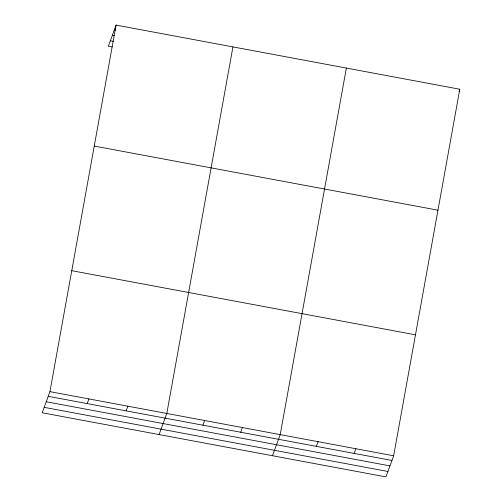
<?xml version="1.0" encoding="UTF-8"?>
<svg xmlns="http://www.w3.org/2000/svg" width="502" height="502" viewBox="0 0 502 502"><rect width="100%" height="100%" fill="white"/><g stroke="black" fill="none" stroke-linecap="round" stroke-linejoin="round"><path stroke-width="0.75" d="M49.936 391.654L116.081 25.1L459.788 89.23L393.65 455.785L385.919 476.9L42.212 412.769L49.936 391.654L393.65 455.785M232.941 46.906L166.802 413.46L159.071 434.575M346.367 68.065L280.223 434.619L272.498 455.734M116.081 25.1L108.35 46.215L112.172 46.931M87.179 403.602L88.892 398.921M126.134 410.868L127.847 406.187M202.896 425.188L204.609 420.513M240.703 432.241L242.416 427.566M316.323 446.353L318.03 441.672M459.054 91.232L459.788 89.23M354.13 453.406L355.843 448.725M114.368 29.775L115.899 30.064M112.385 35.203L114.676 35.629M110.34 40.794L113.396 41.365M94.257 146.063L437.964 210.194M71.767 270.691L415.474 334.821M48.23 396.329L391.936 460.459M46.24 401.757L389.947 465.887M44.195 407.348L387.908 471.472"/></g></svg>
